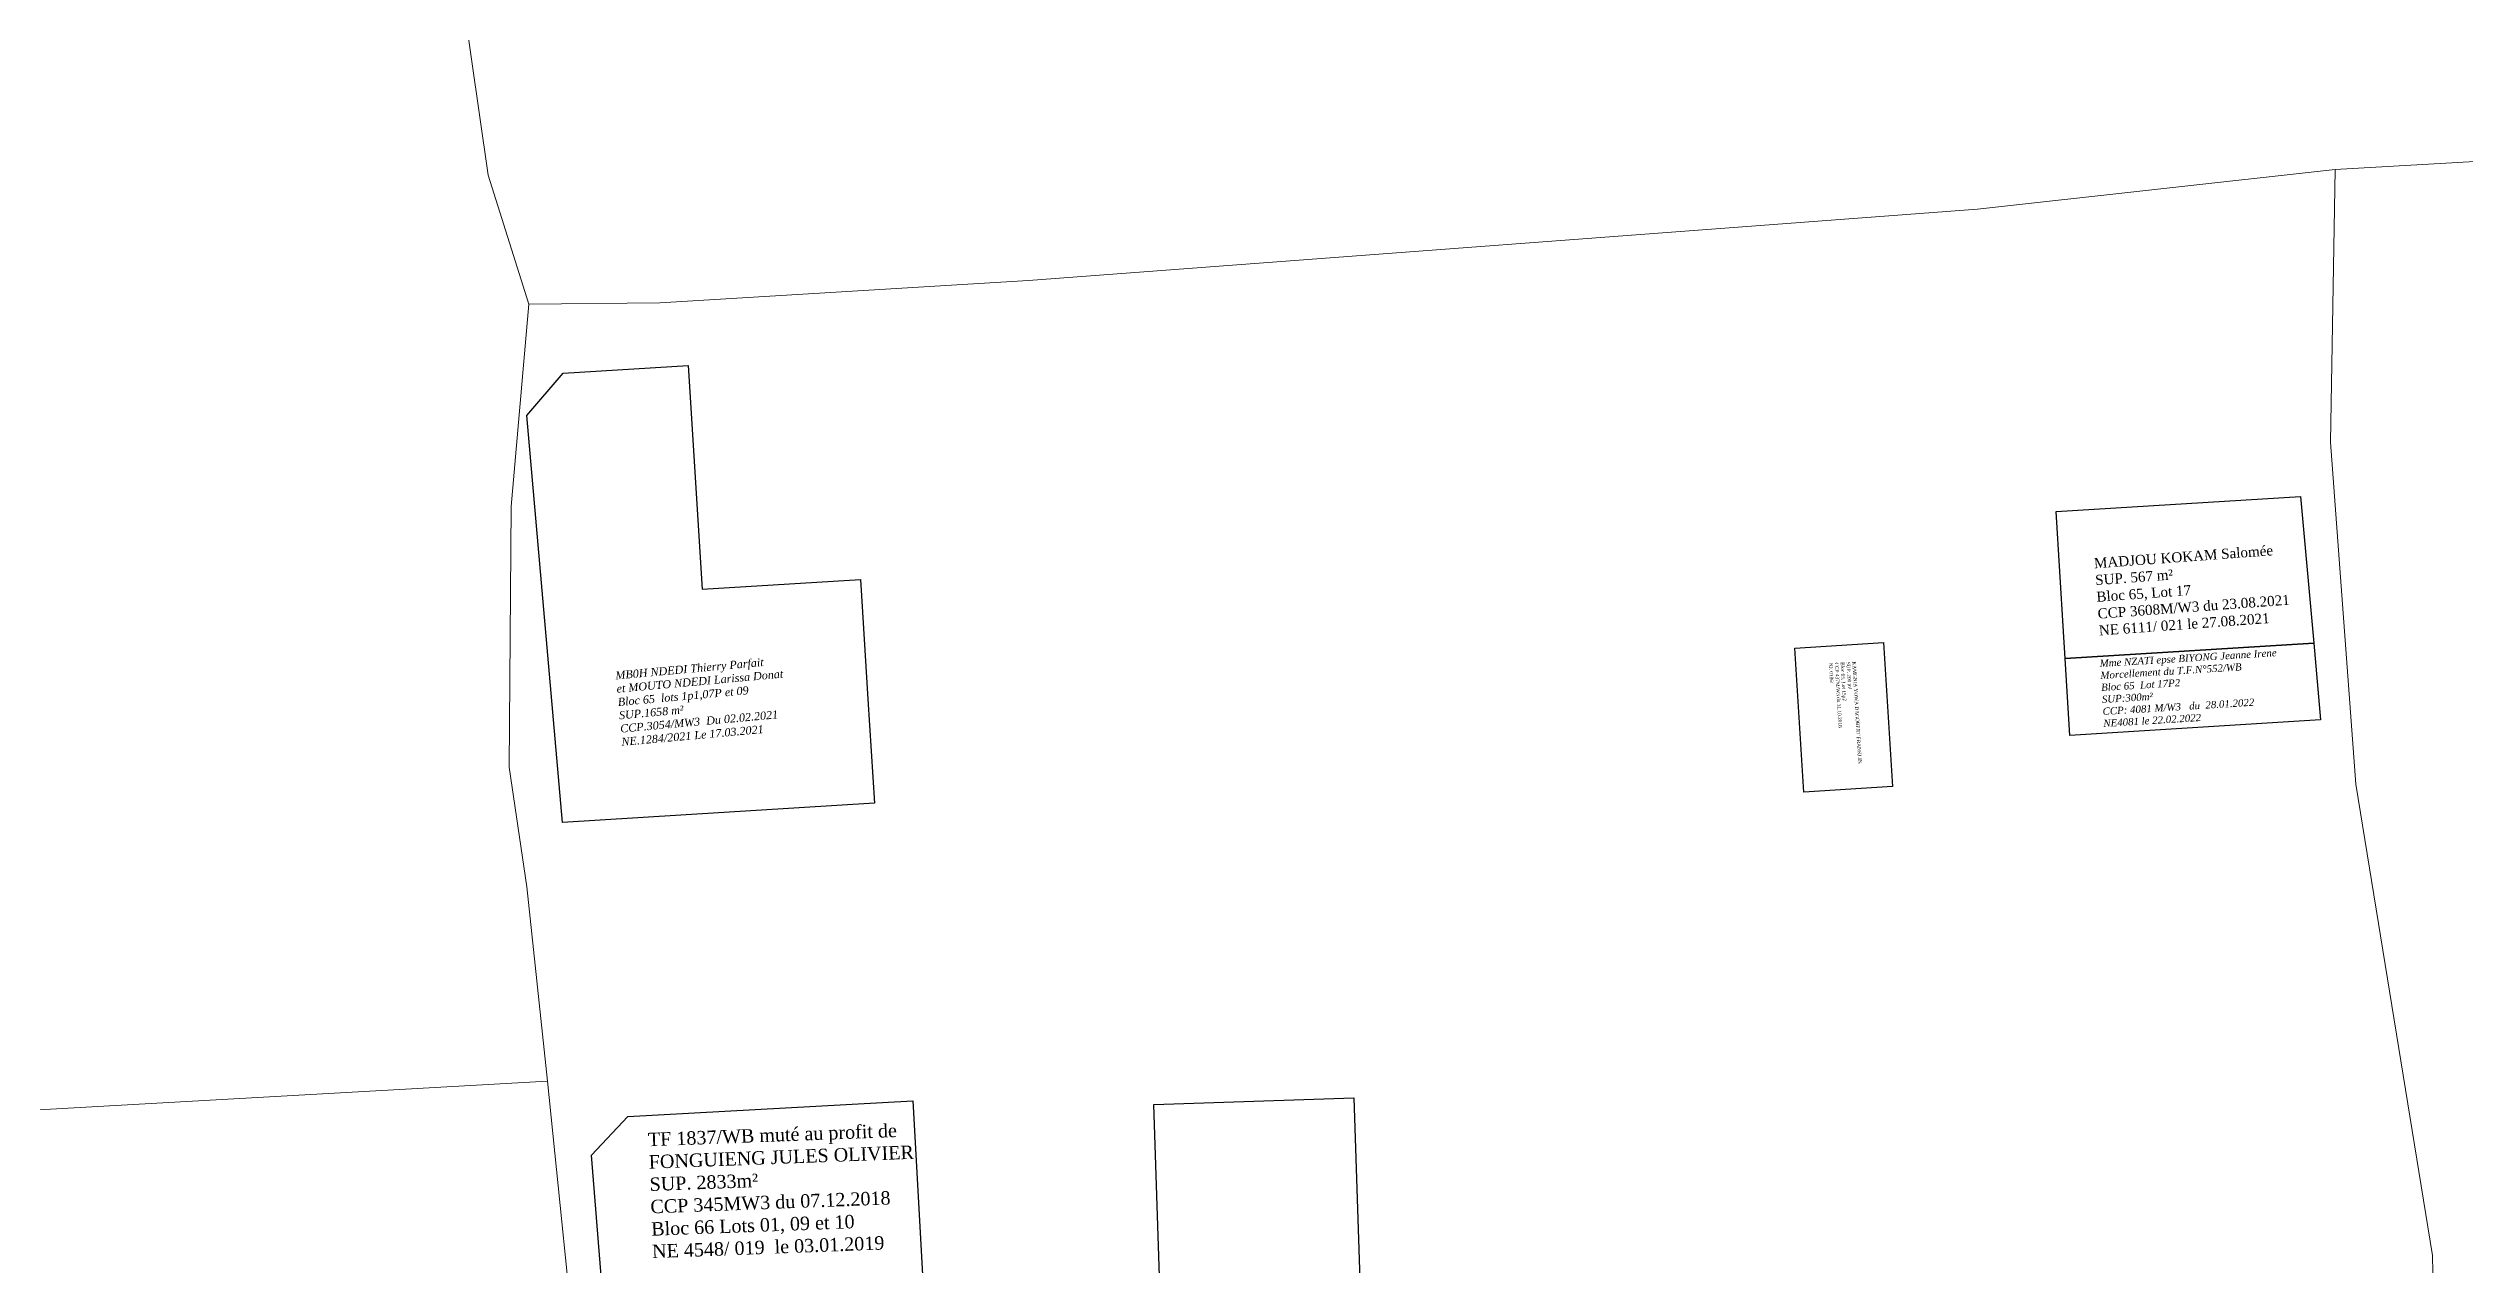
# Model space of a CAD drawing. Header units: millimetres. Extents: x 587399 to 927168, y 438565 to 1444955.
# Drawn here: x 591019.3 to 591321.2, y 441141.2 to 441293.1 of the extents above; entities that cross this region are included whole.
import ezdxf

# ---------------------------------------------------------------- set-up
doc = ezdxf.new("R2010")
doc.units = ezdxf.units.MM
doc.header["$LTSCALE"] = 2
doc.layers.add('end maj 26 02 2021', color=7, linetype='Continuous')
doc.layers.add('MAJ AOUT 2021', color=7, linetype='Continuous')
doc.layers.add('Roads_others', color=24, linetype='Continuous', lineweight=9)
doc.styles.get("Standard").update_dxf_attribs({"font": 'arial.ttf'})
doc.styles.add('Times 1.0', font='times.ttf', dxfattribs={"width": 0.99, "height": 1})

msp = doc.modelspace()

# ---------------------------------------------------------------- linework, layer by layer
at = {"color": 150, "lineweight": -3, "flags": 128}
msp.add_lwpolyline([(591099.271, 441253.463), (591101.007, 441225.517), (591120.798, 441226.746), (591121.728, 441211.775), (591122.534, 441198.8), (591083.561, 441196.379), (591079.124, 441247.204), (591083.672, 441252.494)], close=True, dxfattribs=at)
msp.add_lwpolyline([(591099.271, 441253.463), (591101.007, 441225.517), (591120.798, 441226.746), (591121.728, 441211.775), (591122.534, 441198.8), (591083.561, 441196.379), (591079.124, 441247.204), (591083.672, 441252.494)], close=True, dxfattribs=at)
at = {"color": 1, "flags": 128}
msp.add_lwpolyline([(591302.381, 441218.773), (591303.246, 441209.202), (591271.925, 441207.263), (591271.333, 441216.855)], close=True, dxfattribs=at)
msp.add_lwpolyline([(591302.381, 441218.773), (591303.246, 441209.202), (591271.925, 441207.263), (591271.333, 441216.855)], close=True, dxfattribs=at)
at = {"layer": 'end maj 26 02 2021', "color": 150, "lineweight": -3, "flags": 128}
for points in [[(591248.647, 441218.841), (591249.756, 441200.871), (591238.669, 441200.186), (591237.56, 441218.156)], [(591248.647, 441218.841), (591249.756, 441200.871), (591238.669, 441200.186), (591237.56, 441218.156)], [(591182.429, 441161.994), (591184.834, 441090.034), (591159.848, 441089.199), (591157.443, 441161.159)], [(591182.429, 441161.994), (591184.834, 441090.034), (591159.848, 441089.199), (591157.443, 441161.159)]]:
    msp.add_lwpolyline(points, close=True, dxfattribs=at)
at = {"layer": 'end maj 26 02 2021', "color": 3, "lineweight": -3, "flags": 128}
msp.add_lwpolyline([(591127.354, 441161.632), (591129.323, 441125.686), (591131.288, 441089.736), (591097.56, 441087.896), (591092.178, 441092.577), (591087.208, 441154.847), (591091.727, 441159.681)], close=True, dxfattribs=at)
msp.add_lwpolyline([(591127.354, 441161.632), (591129.323, 441125.686), (591131.288, 441089.736), (591097.56, 441087.896), (591092.178, 441092.577), (591087.208, 441154.847), (591091.727, 441159.681)], close=True, dxfattribs=at)
at = {"layer": 'MAJ AOUT 2021', "color": 6, "lineweight": -3, "flags": 128}
msp.add_lwpolyline([(591300.726, 441237.087), (591302.381, 441218.773), (591271.333, 441216.855), (591271.124, 441220.228), (591270.199, 441235.201)], close=True, dxfattribs=at)
msp.add_lwpolyline([(591300.726, 441237.087), (591302.381, 441218.773), (591271.333, 441216.855), (591271.124, 441220.228), (591270.199, 441235.201)], close=True, dxfattribs=at)
at = {"layer": 'Roads_others'}
for points in [[(591053.906, 441547.416), (591058.439, 441487.825), (591068.26, 441336.385), (591071.128, 441299.278), (591074.269, 441277.238), (591079.348, 441261.125)], [(591079.348, 441261.125), (591095.734, 441261.285), (591141.804, 441264.072), (591260.385, 441272.979), (591305.053, 441277.91), (591422.959, 441284.683), (591524.703, 441289.295), (591626.037, 441292.868), (591747.969, 441303.791), (591770.449, 441304.698)], [(591317.88, 441107.692), (591317.246, 441142.303), (591307.661, 441201.16), (591304.488, 441243.894), (591305.053, 441277.91)], [(591079.348, 441261.125), (591077.142, 441235.83), (591076.885, 441203.295), (591079.132, 441188.352), (591081.687, 441164.1), (591085.745, 441124.473), (591082.074, 441077.067)], [(591081.687, 441164.1), (591009.929, 441160.038), (590897.822, 441149.867), (590826.22, 441144.323)]]:
    msp.add_lwpolyline(points, dxfattribs=at)

# ---------------------------------------------------------------- texts
at = {"color": 7, "attachment_point": 1}
for s, insert, char_height, width, rotation in [('{\\fTimes New Roman|b0|i1|c0|p18;Mme NZATI epse BIYONG Jeanne Irene\\P\\C1;Morcellement du T.F.N°552/WB \\P\\C7;Bloc 65  Lot 17P2\\PSUP:300m²\\PCCP: 4081 M/W3   du  28.01.2022\\PNE4081 le 22.02.2022}', (591275.61, 441216.693), 0.89961, 56.81389, 3.5197), ('{\\fTimes New Roman|b0|i1|c0|p18;Mme NZATI epse BIYONG Jeanne Irene\\P\\C1;Morcellement du T.F.N°552/WB \\P\\C7;Bloc 65  Lot 17P2\\PSUP:300m²\\PCCP: 4081 M/W3   du  28.01.2022\\PNE4081 le 22.02.2022}', (591275.61, 441216.693), 0.89961, 56.81389, 3.5197), ('{\\fTimes New Roman|b0|i1|c0|p18;MB0H NDEDI Thierry Parfait \\Pet MOUTO NDEDI Larissa Donat\\PBloc 65  lots 1p1,07P et 09\\PSUP.1658 m²\\PCCP.3054/MW3  Du 02.02.2021\\PNE.1284/2021 Le 17.03.2021}', (591090.129, 441215.24), 1, 86.05668, 5.20079), ('{\\fTimes New Roman|b0|i1|c0|p18;MB0H NDEDI Thierry Parfait \\Pet MOUTO NDEDI Larissa Donat\\PBloc 65  lots 1p1,07P et 09\\PSUP.1658 m²\\PCCP.3054/MW3  Du 02.02.2021\\PNE.1284/2021 Le 17.03.2021}', (591090.129, 441215.24), 1, 86.05668, 5.20079)]:
    msp.add_mtext(s, dxfattribs=dict(at, insert=insert, char_height=char_height, width=width, rotation=rotation))
at = {"layer": 'end maj 26 02 2021', "color": 150, "linetype": 'ByBlock', "lineweight": -3, "ltscale": 0.0014, "attachment_point": 1, "style": 'Times 1.0'}
for s, insert, char_height, width, rotation in [('{\\C256;MADJOU KOKAM Salomée \\fTimes New Roman|b0|i0|c186|p18;\\PSUP. \\fTimes New Roman|b0|i0|c0|p18;567\\fTimes New Roman|b0|i0|c186|p18; m²\\PBloc \\fTimes New Roman|b0|i0|c0|p18;65\\fTimes New Roman|b0|i0|c186|p18;, Lot \\fTimes New Roman|b0|i0|c0|p18;17\\P\\fTimes New Roman|b0|i0|c186|p18;CCP \\fTimes New Roman|b0|i0|c0|p18;3608\\fTimes New Roman|b0|i0|c186|p18;M/W3 du \\fTimes New Roman|b0|i0|c0|p18;23.08.2021\\P\\fTimes New Roman|b0|i0|c186|p18;NE \\fTimes New Roman|b0|i0|c0|p18;6111\\fTimes New Roman|b0|i0|c186|p18;/ 02\\fTimes New Roman|b0|i0|c0|p18;1\\fTimes New Roman|b0|i0|c186|p18; le 2\\fTimes New Roman|b0|i0|c0|p18;7.08.2021}', (591274.887, 441229.381), 1.261386, 26.66768, 4.18342), ('{\\C256;MADJOU KOKAM Salomée \\fTimes New Roman|b0|i0|c186|p18;\\PSUP. \\fTimes New Roman|b0|i0|c0|p18;567\\fTimes New Roman|b0|i0|c186|p18; m²\\PBloc \\fTimes New Roman|b0|i0|c0|p18;65\\fTimes New Roman|b0|i0|c186|p18;, Lot \\fTimes New Roman|b0|i0|c0|p18;17\\P\\fTimes New Roman|b0|i0|c186|p18;CCP \\fTimes New Roman|b0|i0|c0|p18;3608\\fTimes New Roman|b0|i0|c186|p18;M/W3 du \\fTimes New Roman|b0|i0|c0|p18;23.08.2021\\P\\fTimes New Roman|b0|i0|c186|p18;NE \\fTimes New Roman|b0|i0|c0|p18;6111\\fTimes New Roman|b0|i0|c186|p18;/ 02\\fTimes New Roman|b0|i0|c0|p18;1\\fTimes New Roman|b0|i0|c186|p18; le 2\\fTimes New Roman|b0|i0|c0|p18;7.08.2021}', (591274.887, 441229.381), 1.261386, 26.66768, 4.18342), ('{\\C256;KAMGNIA YOWA DAGOBERT FRANKLIN\\PSUP. 200 m²\\PBloc 65, Lot 15p2\\PCCP 437M/W3 du 31.10.2018\\PNE 0186/ 019 le 11.01.2019}', (591245.184, 441216.505), 0.44071, 33.25792, 273.3169), ('{\\C256;KAMGNIA YOWA DAGOBERT FRANKLIN\\PSUP. 200 m²\\PBloc 65, Lot 15p2\\PCCP 437M/W3 du 31.10.2018\\PNE 0186/ 019 le 11.01.2019}', (591245.184, 441216.505), 0.44071, 33.25792, 273.3169), ('{\\C1;TF 1837/WB muté au profit de \\P\\C256;FONGUIENG JULES OLIVIER\\PSUP. 2833m²\\PCCP 345MW3 du 07.12.2018\\PBloc 66 Lots 01, 09 et 10\\PNE 4548/ 019  le 03.01.2019}', (591094.211, 441157.621), 1.67656, 94.77812, 2.14083), ('{\\C1;TF 1837/WB muté au profit de \\P\\C256;FONGUIENG JULES OLIVIER\\PSUP. 2833m²\\PCCP 345MW3 du 07.12.2018\\PBloc 66 Lots 01, 09 et 10\\PNE 4548/ 019  le 03.01.2019}', (591094.211, 441157.621), 1.67656, 94.77812, 2.14083)]:
    msp.add_mtext(s, dxfattribs=dict(at, insert=insert, char_height=char_height, width=width, rotation=rotation))

doc.saveas('drawing.dxf')
